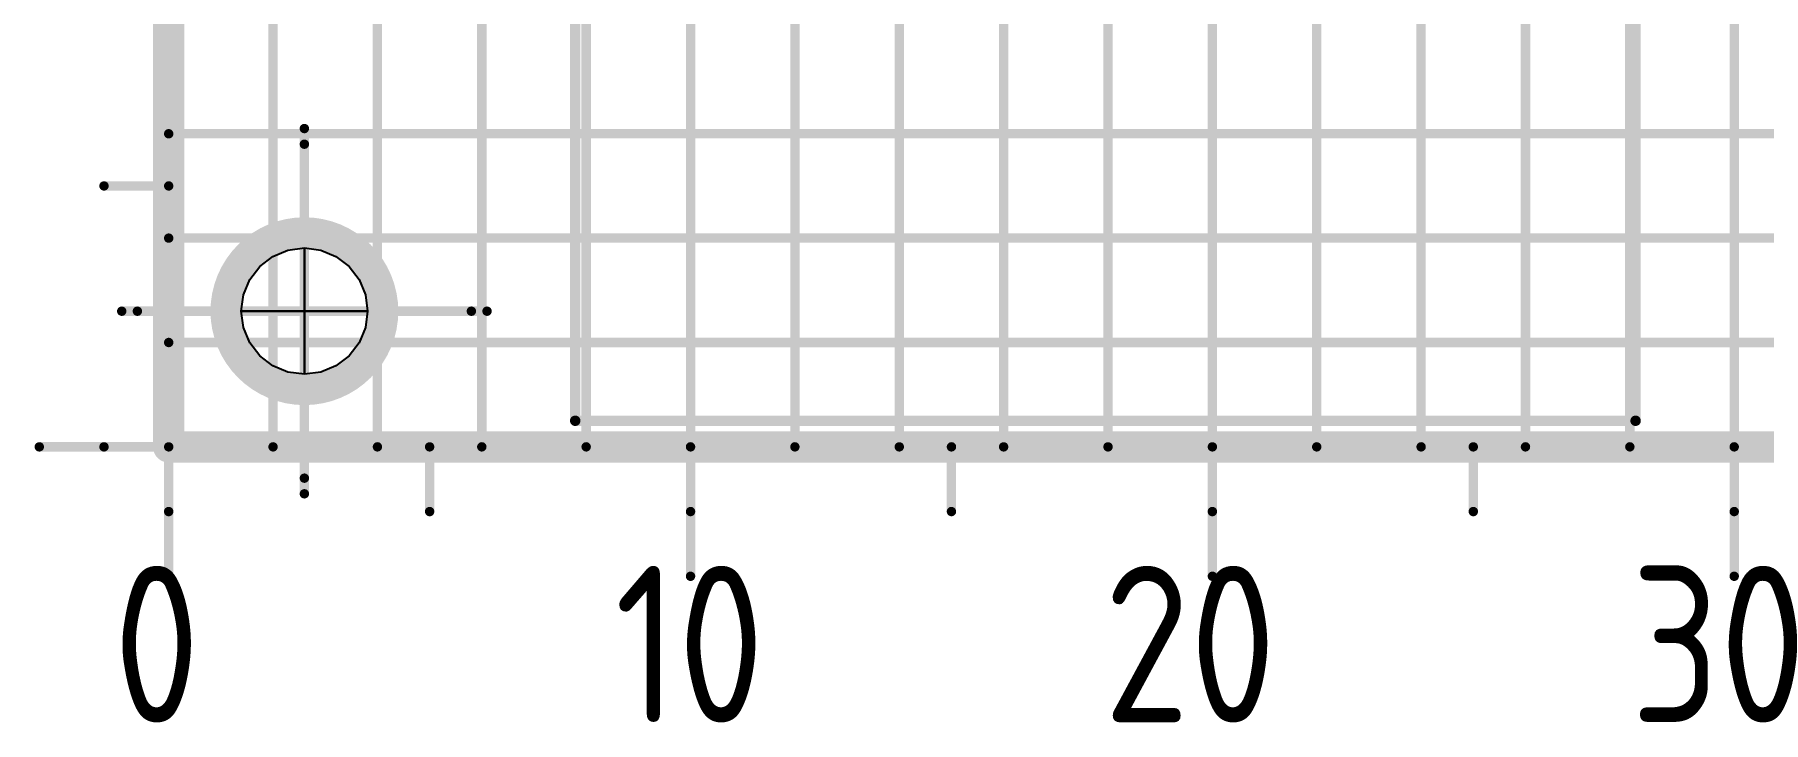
# Model space of a CAD drawing. Header units: millimetres. Extents: x 57 to 898, y 51 to 645.
# Drawn here: x 249.99 to 283.12, y 332.14 to 345.32 of the extents above; entities that cross this region are included whole.
import ezdxf

# ---------------------------------------------------------------- set-up
doc = ezdxf.new("R2010")
doc.units = ezdxf.units.MM
for name, color, linetype in [('Mechanical11', 56, 'Continuous'), ('Mechanical12', 56, 'Continuous'), ('Mechanical7', 56, 'Continuous'), ('Mechanical9', 56, 'Continuous')]:
    doc.layers.add(name, color=color, linetype=linetype)
doc.styles.add('GOST type A', font='gost.TTF', dxfattribs={"oblique": 15, "height": 0.2})

msp = doc.modelspace()

# ---------------------------------------------------------------- linework, layer by layer
at = {"layer": 'Mechanical11', "color": 7}
for p, q in [((255.165, 340.023), (255.165, 341.234)), ((255.165, 341.234), (255.478, 341.192)), ((255.478, 341.192), (255.77, 341.072)), ((255.77, 341.072), (256.021, 340.879)), ((256.021, 340.879), (256.213, 340.628)), ((256.213, 340.628), (256.334, 340.337)), ((256.334, 340.337), (256.375, 340.023)), ((255.165, 340.023), (256.375, 340.023)), ((255.165, 338.813), (255.165, 340.023)), ((256.375, 340.023), (255.165, 340.023)), ((256.375, 340.023), (256.334, 339.71)), ((256.334, 339.71), (256.213, 339.418)), ((256.213, 339.418), (256.021, 339.167)), ((255.77, 338.975), (255.478, 338.854)), ((256.021, 339.167), (255.77, 338.975)), ((255.478, 338.854), (255.165, 338.813))]:
    msp.add_line(p, q, dxfattribs=at)
at = {"layer": 'Mechanical12', "color": 7}
for p, q in [((254.309, 340.879), (254.56, 341.072)), ((254.56, 341.072), (254.851, 341.192)), ((254.851, 341.192), (255.165, 341.234)), ((255.165, 341.234), (255.165, 340.023)), ((253.996, 340.337), (254.117, 340.628)), ((254.117, 340.628), (254.309, 340.879)), ((253.954, 340.023), (253.996, 340.337)), ((253.954, 340.023), (255.165, 340.023)), ((253.996, 339.71), (253.954, 340.023)), ((255.165, 340.023), (253.954, 340.023)), ((255.165, 340.023), (255.165, 338.813)), ((254.117, 339.418), (253.996, 339.71)), ((254.309, 339.167), (254.117, 339.418)), ((254.56, 338.975), (254.309, 339.167)), ((254.851, 338.854), (254.56, 338.975)), ((255.165, 338.813), (254.851, 338.854))]:
    msp.add_line(p, q, dxfattribs=at)
for points, const_width in [([(252.565, 518.023), (252.565, 337.423)], 0.6), ([(252.565, 518.023), (252.565, 337.423)], 0.6), ([(252.565, 518.023), (252.565, 337.423)], 0.6), ([(252.565, 518.023), (252.565, 337.423)], 0.6), ([(260.355, 337.923), (260.355, 354.373)], 0.2), ([(280.675, 337.923), (280.675, 354.373)], 0.2), ([(260.355, 337.923), (280.675, 337.923)], 0.2), ([(252.565, 337.423), (373.665, 337.423)], 0.6), ([(252.565, 337.423), (373.665, 337.423)], 0.6), ([(252.565, 337.423), (373.665, 337.423)], 0.6), ([(252.565, 337.423), (373.665, 337.423)], 0.6)]:
    msp.add_lwpolyline(points, dxfattribs=dict(at, const_width=const_width))
for points, const_width in [([(256.665, 340.023, 1), (253.665, 340.023, 1)], 0.6), ([(256.665, 340.023, 1), (253.665, 340.023, 1)], 0.6), ([(253.515, 340.023, 1), (253.815, 340.023, 1)], 0.3), ([(253.515, 340.023, 1), (253.815, 340.023, 1)], 0.3), ([(256.515, 340.023, 1), (256.815, 340.023, 1)], 0.3), ([(256.515, 340.023, 1), (256.815, 340.023, 1)], 0.3), ([(260.305, 337.923, 1), (260.405, 337.923, 1)], 0.1), ([(260.305, 337.923, 1), (260.405, 337.923, 1)], 0.1), ([(280.625, 337.923, 1), (280.725, 337.923, 1)], 0.1), ([(280.625, 337.923, 1), (280.725, 337.923, 1)], 0.1), ([(252.415, 337.423, 1), (252.715, 337.423, 1)], 0.3), ([(252.415, 337.423, 1), (252.715, 337.423, 1)], 0.3), ([(252.415, 337.423, 1), (252.715, 337.423, 1)], 0.3), ([(252.415, 337.423, 1), (252.715, 337.423, 1)], 0.3), ([(252.415, 337.423, 1), (252.715, 337.423, 1)], 0.3), ([(252.415, 337.423, 1), (252.715, 337.423, 1)], 0.3), ([(252.415, 337.423, 1), (252.715, 337.423, 1)], 0.3), ([(252.415, 337.423, 1), (252.715, 337.423, 1)], 0.3)]:
    msp.add_lwpolyline(points, format="xyb", close=True, dxfattribs=dict(at, const_width=const_width))
at = {"layer": 'Mechanical7', "color": 7, "const_width": 0.18}
for points in [[(255.165, 336.523), (255.165, 343.523)], [(255.165, 336.823), (255.165, 343.223)], [(251.665, 340.023), (258.665, 340.023)], [(251.965, 340.023), (258.365, 340.023)]]:
    msp.add_lwpolyline(points, dxfattribs=at)
at = {"layer": 'Mechanical7', "color": 7, "const_width": 0.09}
for points in [[(255.12, 343.523, 1), (255.21, 343.523, 1)], [(255.12, 343.223, 1), (255.21, 343.223, 1)], [(251.62, 340.023, 1), (251.71, 340.023, 1)], [(251.92, 340.023, 1), (252.01, 340.023, 1)], [(258.32, 340.023, 1), (258.41, 340.023, 1)], [(258.62, 340.023, 1), (258.71, 340.023, 1)], [(255.12, 336.823, 1), (255.21, 336.823, 1)], [(255.12, 336.523, 1), (255.21, 336.523, 1)]]:
    msp.add_lwpolyline(points, format="xyb", close=True, dxfattribs=at)
at = {"layer": 'Mechanical9', "color": 7, "const_width": 0.18}
for points in [[(252.565, 337.423), (252.565, 518.023)], [(254.565, 337.423), (254.565, 518.023)], [(256.565, 337.423), (256.565, 518.023)], [(258.565, 337.423), (258.565, 518.023)], [(260.565, 337.423), (260.565, 518.023)], [(262.565, 337.423), (262.565, 518.023)], [(264.565, 337.423), (264.565, 518.023)], [(266.565, 337.423), (266.565, 518.023)], [(268.565, 337.423), (268.565, 518.023)], [(270.565, 337.423), (270.565, 518.023)], [(272.565, 337.423), (272.565, 518.023)], [(274.565, 337.423), (274.565, 518.023)], [(276.565, 337.423), (276.565, 518.023)], [(278.565, 337.423), (278.565, 518.023)], [(280.565, 337.423), (280.565, 518.023)], [(282.565, 337.423), (282.565, 518.023)], [(252.565, 343.423), (373.665, 343.423)], [(251.325, 342.423), (252.565, 342.423)], [(252.565, 341.423), (373.665, 341.423)], [(252.565, 339.423), (373.665, 339.423)], [(250.085, 337.423), (252.565, 337.423)], [(251.325, 337.423), (252.565, 337.423)], [(252.565, 336.183), (252.565, 337.423)], [(252.565, 334.943), (252.565, 337.423)], [(252.565, 337.423), (373.665, 337.423)], [(257.565, 336.183), (257.565, 337.423)], [(262.565, 336.183), (262.565, 337.423)], [(262.565, 334.943), (262.565, 337.423)], [(267.565, 336.183), (267.565, 337.423)], [(272.565, 336.183), (272.565, 337.423)], [(272.565, 334.943), (272.565, 337.423)], [(277.565, 336.183), (277.565, 337.423)], [(282.565, 336.183), (282.565, 337.423)], [(282.565, 334.943), (282.565, 337.423)]]:
    msp.add_lwpolyline(points, dxfattribs=at)
at = {"layer": 'Mechanical9', "color": 7, "const_width": 0.09}
for points in [[(252.52, 343.423, 1), (252.61, 343.423, 1)], [(251.28, 342.423, 1), (251.37, 342.423, 1)], [(252.52, 342.423, 1), (252.61, 342.423, 1)], [(252.52, 341.423, 1), (252.61, 341.423, 1)], [(252.52, 339.423, 1), (252.61, 339.423, 1)], [(250.04, 337.423, 1), (250.13, 337.423, 1)], [(251.28, 337.423, 1), (251.37, 337.423, 1)], [(252.52, 337.423, 1), (252.61, 337.423, 1)], [(252.52, 337.423, 1), (252.61, 337.423, 1)], [(252.52, 337.423, 1), (252.61, 337.423, 1)], [(252.52, 337.423, 1), (252.61, 337.423, 1)], [(252.52, 337.423, 1), (252.61, 337.423, 1)], [(252.52, 337.423, 1), (252.61, 337.423, 1)], [(254.52, 337.423, 1), (254.61, 337.423, 1)], [(256.52, 337.423, 1), (256.61, 337.423, 1)], [(257.52, 337.423, 1), (257.61, 337.423, 1)], [(258.52, 337.423, 1), (258.61, 337.423, 1)], [(260.52, 337.423, 1), (260.61, 337.423, 1)], [(262.52, 337.423, 1), (262.61, 337.423, 1)], [(262.52, 337.423, 1), (262.61, 337.423, 1)], [(262.52, 337.423, 1), (262.61, 337.423, 1)], [(264.52, 337.423, 1), (264.61, 337.423, 1)], [(266.52, 337.423, 1), (266.61, 337.423, 1)], [(267.52, 337.423, 1), (267.61, 337.423, 1)], [(268.52, 337.423, 1), (268.61, 337.423, 1)], [(270.52, 337.423, 1), (270.61, 337.423, 1)], [(272.52, 337.423, 1), (272.61, 337.423, 1)], [(272.52, 337.423, 1), (272.61, 337.423, 1)], [(272.52, 337.423, 1), (272.61, 337.423, 1)], [(274.52, 337.423, 1), (274.61, 337.423, 1)], [(276.52, 337.423, 1), (276.61, 337.423, 1)], [(277.52, 337.423, 1), (277.61, 337.423, 1)], [(278.52, 337.423, 1), (278.61, 337.423, 1)], [(280.52, 337.423, 1), (280.61, 337.423, 1)], [(282.52, 337.423, 1), (282.61, 337.423, 1)], [(282.52, 337.423, 1), (282.61, 337.423, 1)], [(282.52, 337.423, 1), (282.61, 337.423, 1)], [(252.52, 336.183, 1), (252.61, 336.183, 1)], [(257.52, 336.183, 1), (257.61, 336.183, 1)], [(262.52, 336.183, 1), (262.61, 336.183, 1)], [(267.52, 336.183, 1), (267.61, 336.183, 1)], [(272.52, 336.183, 1), (272.61, 336.183, 1)], [(277.52, 336.183, 1), (277.61, 336.183, 1)], [(282.52, 336.183, 1), (282.61, 336.183, 1)], [(252.52, 334.943, 1), (252.61, 334.943, 1)], [(262.52, 334.943, 1), (262.61, 334.943, 1)], [(272.52, 334.943, 1), (272.61, 334.943, 1)], [(282.52, 334.943, 1), (282.61, 334.943, 1)]]:
    msp.add_lwpolyline(points, format="xyb", close=True, dxfattribs=at)

# ---------------------------------------------------------------- texts
at = {"layer": 'Mechanical7', "color": 7, "style": 'GOST type A'}
for s, p in [('0', (251.507, 332.142)), ('10', (261.114, 332.142)), ('20', (270.482, 332.142)), ('30', (280.587, 332.142))]:
    msp.add_text(s, height=3, dxfattribs=at).set_placement(p)

doc.saveas('drawing.dxf')
